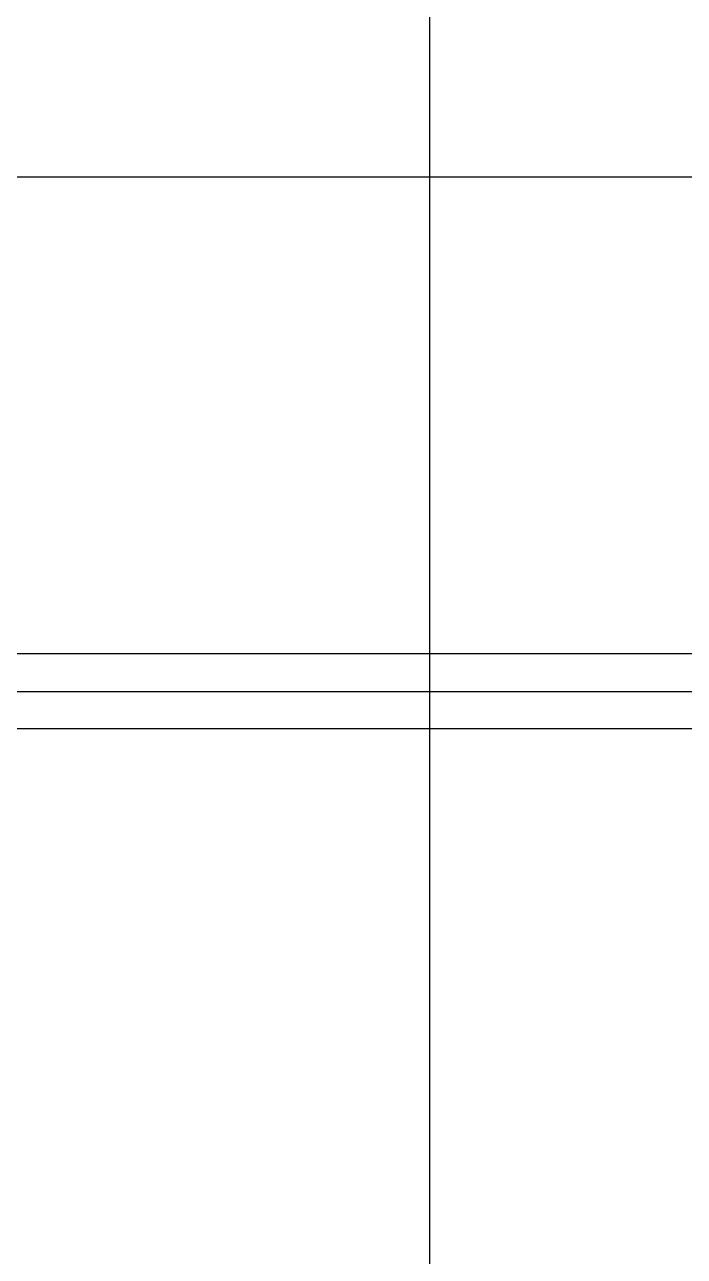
# Model space of a CAD drawing. Header units: millimetres. Extents: x 18456 to 179493, y -203649 to 469211.
# Drawn here: x 120257.3 to 120424.1, y 124971.2 to 125282.4 of the extents above; entities that cross this region are included whole.
import ezdxf

# ---------------------------------------------------------------- set-up
doc = ezdxf.new("R2010")
doc.units = ezdxf.units.MM
doc.layers.add('X-평면도(기본형)$0$FUR', color=6, linetype='Continuous', true_color=0xff00ff)
doc.layers.add('X-평면도(기본형)$0$TIL', color=5, linetype='Continuous', true_color=0x0000ff)

# ---------------------------------------------------------------- blocks, each defined once
blk = doc.blocks.new('X-평면도(기본형)$0$A$C5C7666B6')
at = {"layer": 'X-평면도(기본형)$0$FUR'}
for p, q in [((94.3, 134.86), (499.83, 134.86)), ((94.3, 115.86), (499.83, 115.86))]:
    blk.add_line(p, q, dxfattribs=at)
at = {"layer": 'X-평면도(기본형)$0$FUR', "color": 1, "true_color": 0xff0000}
blk.add_line((600.32, 125.36), (-4.7, 125.36), dxfattribs=at)

msp = doc.modelspace()

# ---------------------------------------------------------------- linework, layer by layer
at = {"layer": 'X-평면도(기본형)$0$TIL'}
for p, q in [((120359.63, 125543.95), (120359.63, 124683.95)), ((118459.63, 125243.95), (120559.63, 125243.95))]:
    msp.add_line(p, q, dxfattribs=at)

# ---------------------------------------------------------------- block references
at = {"layer": 'X-평면도(기본형)$0$FUR', "xscale": -1}
msp.add_blockref('X-평면도(기본형)$0$A$C5C7666B6', (120659.63, 124988.59), dxfattribs=at)

doc.saveas('drawing.dxf')
